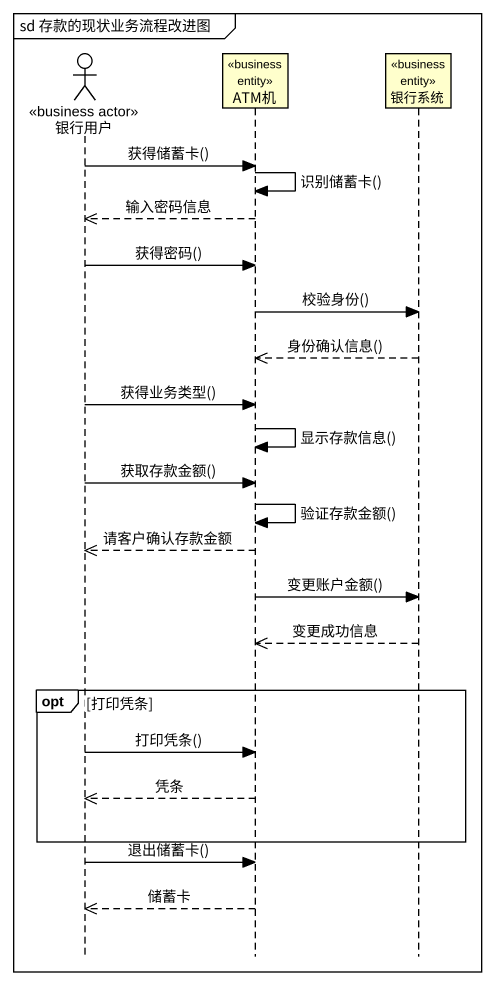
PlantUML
@startuml
mainframe sd 存款的现状业务流程改进图
hide footbox
actor 银行用户 <<business actor>>
participant ATM机 <<business entity>>
participant 银行系统 <<business entity>>

银行用户 -> ATM机 : 获得储蓄卡()
ATM机 -> ATM机 : 识别储蓄卡()
ATM机 -->> 银行用户 : 输入密码信息
银行用户 -> ATM机 : 获得密码()
ATM机 -> 银行系统 : 校验身份()
银行系统 -->> ATM机 : 身份确认信息()
银行用户 -> ATM机 : 获得业务类型()
ATM机 -> ATM机 : 显示存款信息()
银行用户 -> ATM机 : 获取存款金额()
ATM机 -> ATM机 : 验证存款金额()
ATM机 -->> 银行用户 : 请客户确认存款金额
ATM机 -> 银行系统 : 变更账户金额()
银行系统 -->> ATM机 : 变更成功信息
opt 打印凭条
  银行用户 -> ATM机 : 打印凭条()
  ATM机 -->> 银行用户 : 凭条
end
银行用户 -> ATM机 : 退出储蓄卡()
ATM机 -->> 银行用户 : 储蓄卡
@enduml
